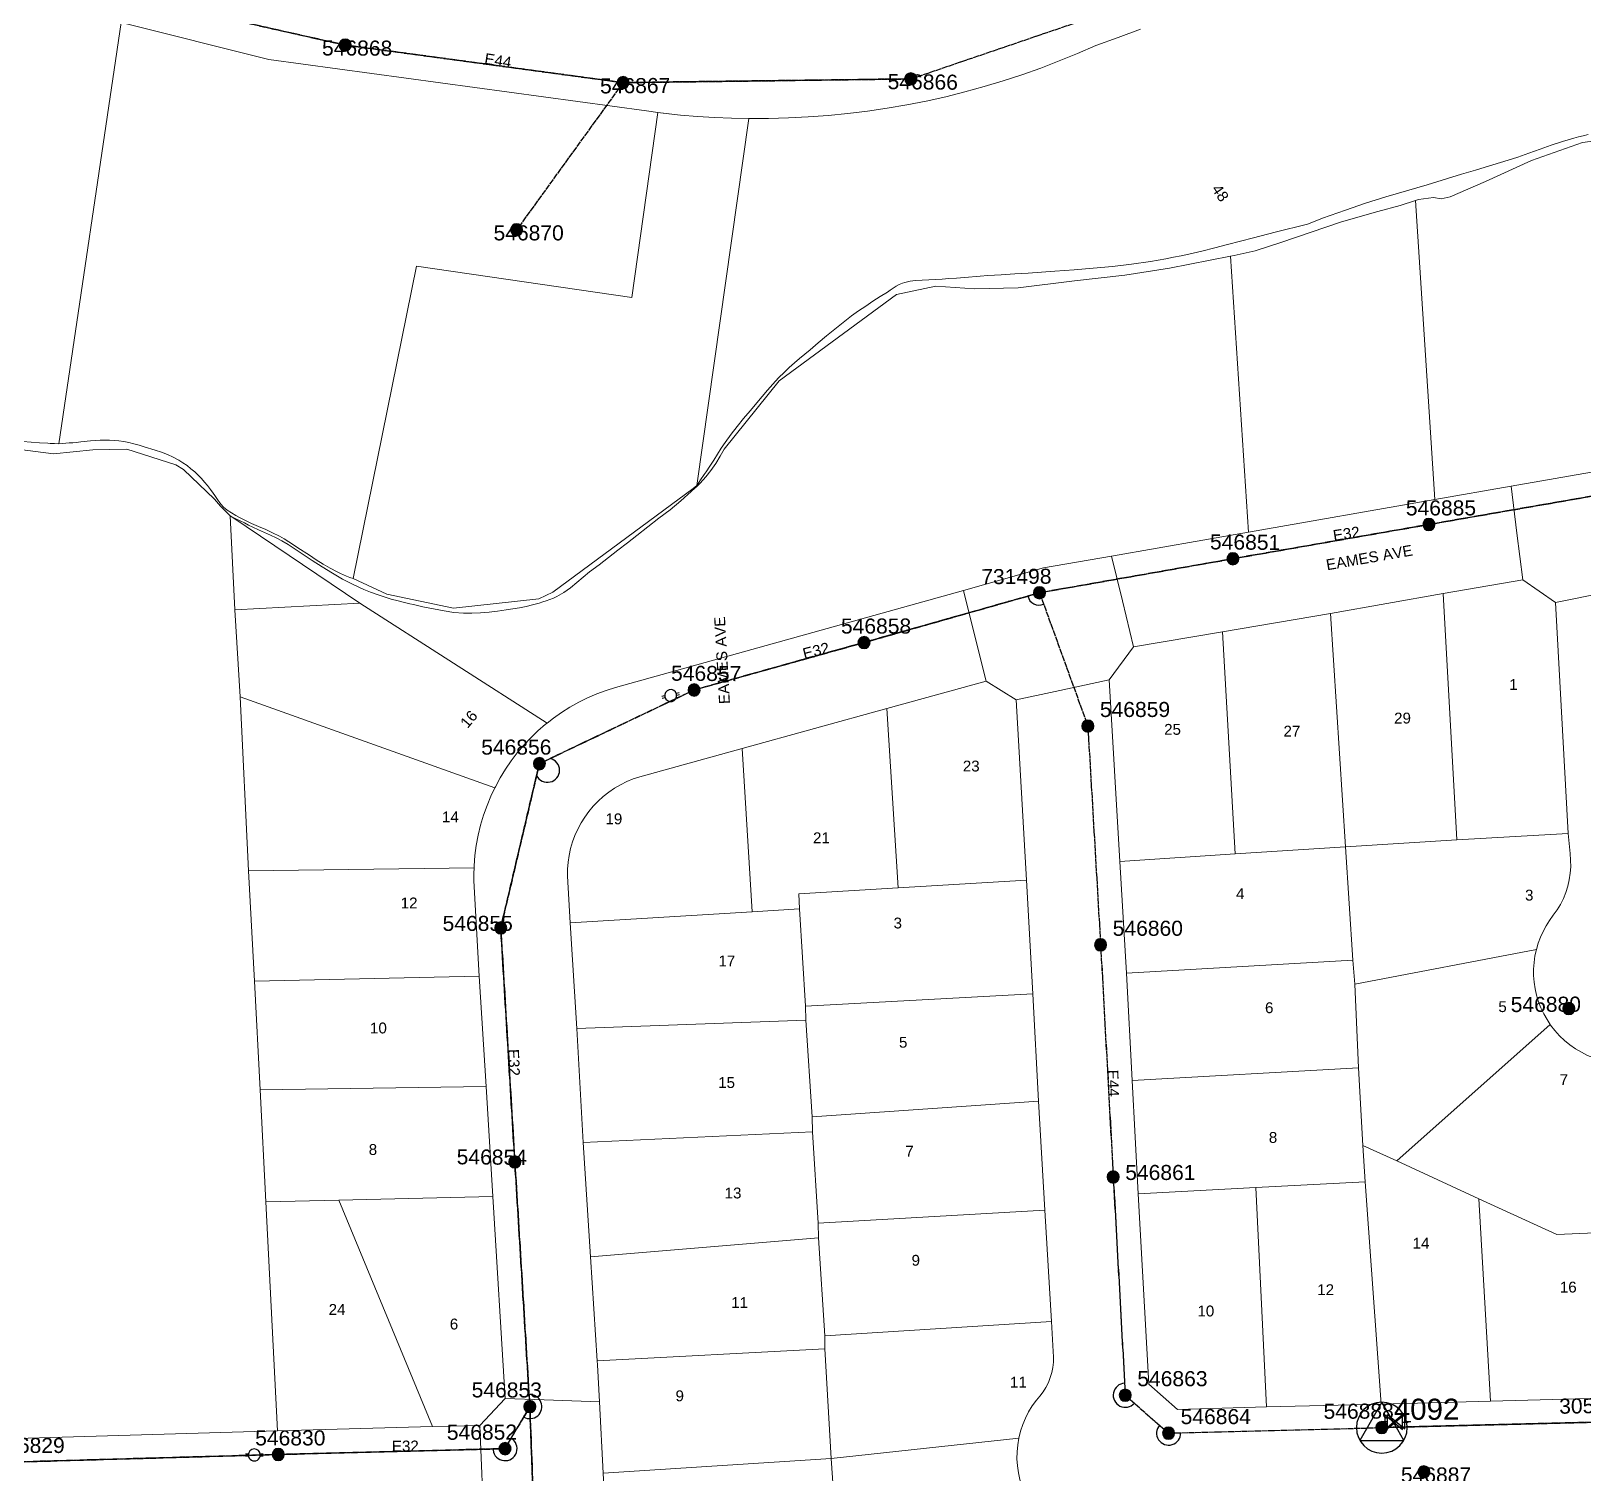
# Model space of a CAD drawing. Header units: metres. Extents: x 311460 to 313373, y 6261260 to 6263889.
# Drawn here: x 312600.3 to 312857.9, y 6262709.6 to 6262948.9 of the extents above; entities that cross this region are included whole.
import ezdxf
from ezdxf.enums import TextEntityAlignment as Align

# ---------------------------------------------------------------- set-up
doc = ezdxf.new("R2010")
doc.units = ezdxf.units.M
doc.linetypes.add('Cable Exist OH', pattern=[1, 1, 0])
doc.layers.get('0').update_dxf_attribs({"color": 6})
doc.layers.add('Cadastre Land Parcels_SP_EXT', color=9, linetype='Continuous', lineweight=5)
doc.layers.add('Cadastre Roads_SP_EXT', color=9, linetype='Continuous', lineweight=5)
for name, color, linetype in [('Equip_LV_EXT', 7, 'Continuous'), ('Equip_SP_LV_EXT', 7, 'Continuous'), ('Mains_HV_EXT', 7, 'Continuous'), ('Mains_LV_EXT', 7, 'Continuous'), ('Mains_SL_EXT', 7, 'Continuous'), ('Sub_SP_TR_HV_LV_EXT', 7, 'Continuous'), ('SupportsOH_SP_TR_HV_LV_SL_EXT', 7, 'Continuous')]:
    doc.layers.add(name, color=color, linetype=linetype)
doc.layers.get('0').freeze()
doc.styles.add('POLE_LABEL', font='arial.ttf')
doc.styles.get("Standard").update_dxf_attribs({"font": 'arial.ttf'})

# ---------------------------------------------------------------- blocks, each defined once
blk = doc.blocks.new('SUB_POLE_EXT')
blk.add_wipeout([(0, 4.22), (0.42, 4.2), (0.83, 4.14), (1.21, 4.05), (1.62, 3.9), (1.99, 3.72), (2.35, 3.51), (2.68, 3.26), (2.99, 2.99), (3.28, 2.66), (3.52, 2.34), (3.76, 1.92), (3.9, 1.62), (4.04, 1.23), (4.18, 0.63), (4.22, 0), (4.18, -0.61), (4.06, -1.15), (3.9, -1.62), (3.58, -2.24), (3.22, -2.73), (2.97, -3.01), (2.68, -3.26), (2.36, -3.5), (2, -3.72), (1.64, -3.89), (1.25, -4.03), (0.82, -4.14), (0.42, -4.2), (0, -4.22), (-0.41, -4.2), (-0.8, -4.15), (-1.21, -4.05), (-1.62, -3.9), (-1.99, -3.73), (-2.35, -3.51), (-2.68, -3.26), (-2.96, -3.02), (-3.23, -2.72), (-3.51, -2.35), (-3.71, -2.01), (-3.91, -1.6), (-4.05, -1.21), (-4.16, -0.76), (-4.22, -0.14), (-4.21, 0.39), (-4.14, 0.83), (-4.03, 1.27), (-3.9, 1.63), (-3.71, 2.02), (-3.5, 2.37), (-3.28, 2.67), (-2.99, 2.99), (-2.68, 3.27), (-2.33, 3.52), (-1.98, 3.73), (-1.63, 3.9), (-1.2, 4.05), (-0.78, 4.15), (-0.4, 4.21)])
blk.add_line((2.16, 0.48), (2.16, 0.48, 0))
blk.add_lwpolyline([(-4.22, 0, 1), (4.22, 0, 1)], format="xyb", close=True)
blk.add_lwpolyline([(2.14, 0.52), (0, 4.22), (-3.66, -2.11), (3.66, -2.11)], close=True)
for tag, height, flags, p in [('ASSET_NUM', 3.5, 8, (2, 2)), ('STREET_CODE', 0.2, 9, (1.5, 0)), ('CONSTRUCTED_VOLTAGE', 0.2, 9, (1.5, -0.2)), ('OPERATING_VOLTAGE', 0.2, 9, (1.5, -0.6)), ('OPERATED_BY', 0.2, 9, (1.5, -0.8)), ('ORIENTATION', 0.2, 9, (1.5, -1.2)), ('OWNED_BY', 0.2, 9, (1.5, -1.4)), ('SECONDARY_VOLTAGE', 0.2, 9, (1.5, -1.6)), ('STATE', 0.2, 9, (1.5, -1.8)), ('SUBSTATION_TYPE', 0.2, 9, (1.5, -2)), ('NO_PHASES', 0.2, 9, (1.5, -0.4)), ('MAINTAINED_BY', 0.2, 9, (1.5, -1)), ('USAGE', 0.2, 9, (1.5, -2.2)), ('LEGEND', 0.2, 9, (1.5, -2.4)), ('LOCATION', 0.2, 9, (1.5, -2.6)), ('STREETNAME', 0.2, 9, (1.5, -2.8)), ('SUBURB', 0.2, 9, (1.5, -3)), ('Z', 0.2, 1, (1.5, -3.4)), ('NOTES', 0.2, 9, (1.5, -3.2))]:
    blk.add_attdef(tag, text='', height=height, dxfattribs=dict(flags=flags)).set_placement(p, align=Align.MIDDLE_LEFT)
blk = doc.blocks.new('LV_OH_LINKS_OPEN_EXT')
for p, q in [((-0.17, 4.97), (-0.17, 5.46)), ((0.17, 4.97), (0.17, 5.46)), ((-0.17, 3), (-0.17, 2.5)), ((0.17, 3), (0.17, 2.5))]:
    blk.add_line(p, q)
blk.add_lwpolyline([(0, 2.99, 1), (0, 4.98, 1)], format="xyb", close=True)
at = {"flags": 9}
for tag, p in [('ACTUAL_STATUS', (0, 0)), ('CONSTRUCTED_VOLTAGE', (0, -0.2)), ('OPERATING_VOLTAGE', (0, -0.6)), ('ORIENTATION', (0, -0.8)), ('OWNED_BY', (0, -1)), ('STATE', (0, -1.2)), ('SWITCH_TYPE', (0, -1.4)), ('NO_PHASES', (0, -0.4)), ('USAGE', (0, -1.6)), ('LEGEND', (0, -1.8)), ('NOTES', (0, -2))]:
    blk.add_attdef(tag, text='', height=0.2, dxfattribs=at).set_placement(p, align=Align.MIDDLE_LEFT)
at = {"flags": 1}
blk.add_attdef('Z', (0, 0), '', height=0.2, dxfattribs=at)
blk = doc.blocks.new('LV_OH_LINKS_DISTFUSE_EXT')
for p, q in [((0, 0), (0.96, 0)), ((3.84, 0), (4.8, 0))]:
    blk.add_line(p, q)
blk.add_lwpolyline([(3.84, -1.2), (3.84, 1.2), (0.96, -1.2), (0.96, 1.2)], close=True)
at = {"flags": 9}
for tag, p in [('ACTUAL_STATUS', (0, 0)), ('CONSTRUCTED_VOLTAGE', (0, -0.2)), ('OPERATING_VOLTAGE', (0, -0.6)), ('ORIENTATION', (0, -0.8)), ('OWNED_BY', (0, -1)), ('STATE', (0, -1.2)), ('SWITCH_TYPE', (0, -1.4)), ('NO_PHASES', (0, -0.4)), ('USAGE', (0, -1.6)), ('NOTES', (0, -1.8))]:
    blk.add_attdef(tag, text='', height=0.2, dxfattribs=at).set_placement(p, align=Align.MIDDLE_LEFT)
at = {"flags": 1}
blk.add_attdef('Z', (0, 0), '', height=0.2, dxfattribs=at)
blk = doc.blocks.new('POLE_EXT')
blk.add_hatch(color=256).paths.add_polyline_path([(-1, 0, 1), (1, 0, 1)])
blk.add_lwpolyline([(-1, 0, 1), (1, 0, 1)], format="xyb", close=True)
for tag, height, flags, p in [('pNumber', 2.5, 8, (-17.84, 2.07)), ('OWNED_BY', 0.2, 9, (1.35, -0.4)), ('SPECIAL_USE', 0.2, 9, (1.35, -0.8)), ('STATE', 0.2, 9, (1.35, -1)), ('cLV', 0.2, 9, (1.35, -1.4)), ('hDepth', 0.2, 9, (1.35, -1.6)), ('hDia', 0.2, 9, (1.35, -1.8)), ('cHV', 0.2, 9, (1.35, -2)), ('PARENT', 0.2, 9, (1.35, -0.6)), ('USAGE', 0.2, 9, (1.35, -1.2)), ('LBRACKET', 0.2, 9, (1.35, -2.2)), ('LExisting', 0.2, 9, (1.35, -2.4)), ('LANTNUMBER', 0.2, 9, (1.35, -2.6)), ('cLinedev', 0.2, 9, (1.35, -3.4)), ('pExisting', 0.2, 9, (1.35, -3.8)), ('pFooting', 0.2, 9, (1.35, -4.4)), ('pNew', 0.2, 9, (1.35, -4.6)), ('pRelocate', 0.2, 9, (1.35, -5)), ('pRemove', 0.2, 9, (1.35, -5.2)), ('LOther', 0.2, 9, (1.35, -2.8)), ('LRemove', 0.2, 9, (1.35, -3)), ('LEGEND', 0.2, 9, (1.35, -3.2)), ('LOCATION', 0.2, 9, (1.35, -3.6)), ('PFNUMBER', 0.2, 9, (1.35, -4)), ('NEWPFNUMBER', 0.2, 9, (1.35, -4.2)), ('pReplace', 0.2, 9, (1.35, -5.4)), ('pStay', 0.2, 9, (1.35, -5.6)), ('pType', 0.2, 9, (1.35, -5.8)), ('cspan', 0.2, 9, (1.35, -6)), ('STREETNAME', 0.2, 9, (1.35, -6.2)), ('SUBURB', 0.2, 9, (1.35, -6.4)), ('OPERATED_BY', 0.2, 9, (1.36, -7.01)), ('NOTES', 0.2, 9, (1.35, -6.6)), ('MAINTAINED_BY', 0.2, 9, (1.36, -6.81))]:
    blk.add_attdef(tag, text='', height=height, dxfattribs=dict(flags=flags)).set_placement(p, align=Align.MIDDLE_LEFT)
at = {"style": 'POLE_LABEL'}
for tag, height, flags, p in [('ASSET_NUM', 2.5, 8, (2, 2)), ('STRUCTURE_PLANT_NUMBER', 0.2, 9, (1.35, 0.03)), ('STREET_CODE', 0.2, 9, (1.35, -0.2))]:
    blk.add_attdef(tag, text='', height=height, dxfattribs=dict(at, flags=flags)).set_placement(p, align=Align.MIDDLE_LEFT)
at = {"flags": 1}
blk.add_attdef('Z', (1.35, -7.33), '', height=0.2, dxfattribs=at)

msp = doc.modelspace()

# ---------------------------------------------------------------- linework, layer by layer
at = {"layer": 'Cadastre Land Parcels_SP_EXT', "linetype": 'Continuous'}
for points in [[(312598.93, 6262880.82), (312600.31, 6262880.71), (312601.69, 6262880.62), (312603.07, 6262880.55), (312603.43, 6262880.53), (312603.8, 6262880.51), (312604.16, 6262880.5), (312604.9, 6262880.48), (312615.2, 6262950.36)], [(312784.34, 6262949.25), (312780.64, 6262947.87), (312776.91, 6262946.57), (312773.9, 6262945.24), (312770.85, 6262943.98), (312767.78, 6262942.8), (312764.67, 6262941.7), (312761.54, 6262940.67), (312758.39, 6262939.72), (312755.21, 6262938.84), (312752.02, 6262938.04), (312748.8, 6262937.33), (312745.57, 6262936.69), (312742.32, 6262936.13), (312739.06, 6262935.65), (312735.79, 6262935.25), (312732.51, 6262934.93), (312729.23, 6262934.69), (312725.94, 6262934.53), (312722.64, 6262934.45), (312719.36, 6262934.45), (312710.73, 6262873.57), (312711.04, 6262874.02), (312711.35, 6262874.46), (312711.96, 6262875.36), (312712.27, 6262875.81), (312712.9, 6262876.78), (312713.53, 6262877.76), (312714.15, 6262878.75), (312714.78, 6262879.73), (312715.44, 6262880.68), (312716.43, 6262882.04), (312717.45, 6262883.36), (312718.5, 6262884.67), (312719.57, 6262885.96), (312721.55, 6262888.3), (312722.44, 6262889.34), (312723.35, 6262890.38), (312724.28, 6262891.39), (312725.25, 6262892.37), (312726.07, 6262893.14), (312726.93, 6262893.89), (312727.79, 6262894.62), (312728.67, 6262895.34), (312729.54, 6262896.07), (312730.89, 6262897.22), (312732.25, 6262898.37), (312733.62, 6262899.5), (312735, 6262900.61), (312736.42, 6262901.68), (312737.57, 6262902.51), (312738.75, 6262903.32), (312739.94, 6262904.11), (312741.14, 6262904.88), (312742.34, 6262905.64), (312742.83, 6262905.95), (312743.32, 6262906.28), (312743.8, 6262906.6), (312744.31, 6262906.88), (312744.83, 6262907.11), (312745.26, 6262907.24), (312745.7, 6262907.36), (312746.14, 6262907.44), (312746.59, 6262907.5), (312747.04, 6262907.53), (312748.14, 6262907.59), (312749.23, 6262907.66), (312750.33, 6262907.73), (312751.42, 6262907.8), (312752.52, 6262907.87), (312753.82, 6262907.96), (312755.12, 6262908.06), (312757.72, 6262908.27), (312759.03, 6262908.37), (312761.25, 6262908.51), (312763.47, 6262908.65), (312765.7, 6262908.78), (312767.92, 6262908.92), (312770.15, 6262909.08), (312773.32, 6262909.33), (312776.5, 6262909.6), (312779.68, 6262909.9), (312782.84, 6262910.26), (312785.99, 6262910.72), (312787.27, 6262910.94), (312788.54, 6262911.17), (312789.82, 6262911.41), (312791.09, 6262911.66), (312792.36, 6262911.93), (312794.51, 6262912.42), (312796.66, 6262912.95), (312798.8, 6262913.52), (312800.94, 6262914.09), (312803.08, 6262914.65), (312806.68, 6262915.56), (312812.07, 6262916.92), (312813.31, 6262917.4), (312814.56, 6262917.87), (312815.82, 6262918.34), (312817.07, 6262918.79), (312818.33, 6262919.24), (312821.68, 6262920.37), (312825.07, 6262921.43), (312828.47, 6262922.44), (312831.88, 6262923.44), (312835.27, 6262924.46), (312837.61, 6262925.17), (312839.94, 6262925.87), (312842.27, 6262926.57), (312844.6, 6262927.29), (312846.93, 6262928.03), (312848.78, 6262928.67), (312850.63, 6262929.34), (312852.48, 6262930.01), (312854.34, 6262930.64), (312856.22, 6262931.19), (312857.01, 6262931.39), (312857.81, 6262931.58), (312858.62, 6262931.76)], [(312869.59, 6262931.99), (312857.65, 6262930.45), (312849.21, 6262927.49), (312841.57, 6262923.97), (312835.73, 6262921.45), (312834.22, 6262921.12), (312832.96, 6262921.32), (312830.44, 6262920.99), (312829.98, 6262920.85), (312833.16, 6262871.21), (312845.82, 6262873.42), (312867.74, 6262877.24)], [(312597.93, 6262715.45), (312641.18, 6262716.7), (312639.23, 6262754.72), (312638.26, 6262773.31), (312637.32, 6262791.32), (312636.35, 6262809.61), (312634.99, 6262838.49), (312634.11, 6262852.9), (312633.32, 6262868.53), (312633.32, 6262868.53), (312631.69, 6262870.12), (312630.73, 6262871.29), (312625.56, 6262876.22), (312624.31, 6262877), (312616.17, 6262879.6), (312610.53, 6262879.46), (312603.99, 6262878.81), (312593.25, 6262880.18)]]:
    msp.add_lwpolyline(points, dxfattribs=at)
for points in [[(312704.26, 6262935.44), (312702.36, 6262935.7), (312639.71, 6262944.22), (312615.2, 6262950.36), (312604.9, 6262880.48), (312605.47, 6262880.51), (312606.04, 6262880.56), (312606.61, 6262880.6), (312607.19, 6262880.64), (312607.76, 6262880.69), (312608.55, 6262880.77), (312610.14, 6262880.95), (312610.93, 6262881.03), (312611.72, 6262881.06), (312612.51, 6262881.07), (312613.29, 6262881.05), (312614.08, 6262881.01), (312614.86, 6262880.94), (312615.64, 6262880.84), (312616.5, 6262880.68), (312617.35, 6262880.48), (312618.2, 6262880.24), (312619.04, 6262879.98), (312620.88, 6262879.39), (312621.89, 6262879.05), (312622.89, 6262878.68), (312623.86, 6262878.26), (312624.78, 6262877.76), (312625.47, 6262877.32), (312626.15, 6262876.85), (312626.79, 6262876.33), (312627.42, 6262875.8), (312628.02, 6262875.24), (312628.55, 6262874.69), (312629.05, 6262874.12), (312629.53, 6262873.53), (312630.07, 6262872.9), (312630.51, 6262872.3), (312630.77, 6262871.89), (312631.22, 6262871.21), (312631.59, 6262870.66), (312631.79, 6262870.37), (312632.19, 6262869.95), (312632.82, 6262869.43), (312633.51, 6262868.99), (312634.25, 6262868.58), (312634.99, 6262868.19), (312635.73, 6262867.8), (312636.86, 6262867.23), (312638.02, 6262866.72), (312639.2, 6262866.23), (312640.35, 6262865.72), (312641.48, 6262865.14), (312642.26, 6262864.68), (312643.03, 6262864.19), (312643.79, 6262863.69), (312644.55, 6262863.19), (312646.46, 6262861.97), (312647.59, 6262861.23), (312648.73, 6262860.51), (312649.89, 6262859.83), (312651.08, 6262859.21), (312651.59, 6262858.97), (312652.11, 6262858.74), (312652.63, 6262858.53), (312653.16, 6262858.31), (312653.69, 6262858.11), (312664.24, 6262909.93), (312699.93, 6262904.74), (312704.26, 6262935.44)], [(312719.36, 6262934.45), (312716.51, 6262934.49), (312713.67, 6262934.6), (312710.83, 6262934.77), (312708, 6262935.01), (312705.17, 6262935.32), (312704.26, 6262935.44), (312699.93, 6262904.74), (312664.24, 6262909.93), (312653.69, 6262858.11), (312659.28, 6262855.52), (312670.37, 6262853.21), (312684.54, 6262854.77), (312686.86, 6262855.85), (312710.11, 6262873.04), (312710.73, 6262873.57), (312719.36, 6262934.45)], [(312802.28, 6262865.8), (312833.16, 6262871.21), (312829.98, 6262920.85), (312827.41, 6262920), (312823.73, 6262918.98), (312817.69, 6262917.27), (312807.63, 6262913.86), (312803.36, 6262912.5), (312799.87, 6262911.72), (312799.27, 6262911.6), (312802.28, 6262865.8)], [(312802.28, 6262865.8), (312799.27, 6262911.6), (312789.15, 6262909.6), (312781.72, 6262908.44), (312773.38, 6262907.49), (312764.06, 6262906.34), (312756.78, 6262906.2), (312750.36, 6262906.6), (312743.84, 6262905.26), (312724.42, 6262890.91), (312715.26, 6262879.6), (312714.61, 6262878.39), (312713.88, 6262877.2), (312713.08, 6262876.06), (312712.22, 6262874.97), (312711.3, 6262873.94), (312711.01, 6262873.65), (312710.72, 6262873.36), (312710.42, 6262873.08), (312709.81, 6262872.54), (312708.08, 6262871), (312706.29, 6262869.53), (312704.45, 6262868.1), (312702.61, 6262866.69), (312700.77, 6262865.27), (312699.21, 6262864.04), (312697.65, 6262862.82), (312696.09, 6262861.61), (312694.52, 6262860.4), (312692.94, 6262859.2), (312691.88, 6262858.34), (312690.83, 6262857.44), (312689.77, 6262856.57), (312688.67, 6262855.77), (312687.51, 6262855.12), (312686.94, 6262854.86), (312686.36, 6262854.63), (312685.76, 6262854.42), (312685.17, 6262854.23), (312684.56, 6262854.04), (312683.49, 6262853.74), (312682.4, 6262853.49), (312681.3, 6262853.27), (312680.19, 6262853.09), (312679.08, 6262852.92), (312677.68, 6262852.72), (312676.26, 6262852.55), (312674.85, 6262852.42), (312673.43, 6262852.35), (312672.02, 6262852.37), (312670.43, 6262852.5), (312668.83, 6262852.75), (312667.94, 6262852.92), (312667.04, 6262853.08), (312666.15, 6262853.26), (312665.26, 6262853.44), (312664.37, 6262853.64), (312663.73, 6262853.78), (312663.09, 6262853.92), (312662.45, 6262854.07), (312661.81, 6262854.22), (312661.17, 6262854.39), (312660.02, 6262854.71), (312658.87, 6262855.06), (312657.72, 6262855.44), (312656.59, 6262855.84), (312655.48, 6262856.28), (312653.7, 6262857.1), (312651.97, 6262858.02), (312650.27, 6262859.02), (312648.59, 6262860.06), (312646.92, 6262861.1), (312645.92, 6262861.74), (312644.92, 6262862.42), (312643.93, 6262863.09), (312642.93, 6262863.74), (312641.9, 6262864.35), (312640.95, 6262864.85), (312639.99, 6262865.31), (312639.01, 6262865.75), (312638.03, 6262866.19), (312637.06, 6262866.64), (312636.36, 6262866.98), (312635.66, 6262867.33), (312634.96, 6262867.67), (312634.26, 6262868.02), (312633.56, 6262868.37), (312654.83, 6262854.03), (312685.91, 6262834.14), (312686.95, 6262834.95), (312688.3, 6262835.9), (312689.69, 6262836.78), (312691.13, 6262837.59), (312692.61, 6262838.32), (312694.13, 6262838.98), (312695.67, 6262839.56), (312697.25, 6262840.06), (312754.96, 6262856.15), (312768.27, 6262859.87), (312779.54, 6262861.83), (312802.28, 6262865.8)], [(312633.56, 6262868.37), (312633.32, 6262868.53), (312634.11, 6262852.9), (312654.83, 6262854.03), (312633.56, 6262868.37)], [(312853.18, 6262854.12), (312847.77, 6262857.92), (312834.53, 6262855.61), (312836.83, 6262814.75), (312855.27, 6262815.79), (312853.18, 6262854.12)], [(312834.53, 6262855.61), (312815.88, 6262852.3), (312818.37, 6262813.58), (312836.83, 6262814.75), (312834.53, 6262855.61)], [(312685.91, 6262834.14), (312654.83, 6262854.03), (312634.11, 6262852.9), (312634.99, 6262838.49), (312677.23, 6262823.39), (312677.32, 6262823.58), (312678.12, 6262825.05), (312678.99, 6262826.47), (312679.94, 6262827.85), (312680.95, 6262829.18), (312682.03, 6262830.46), (312683.18, 6262831.68), (312684.38, 6262832.83), (312685.64, 6262833.93), (312685.91, 6262834.14)], [(312815.88, 6262852.3), (312797.94, 6262849.25), (312800.07, 6262812.44), (312818.37, 6262813.58), (312815.88, 6262852.3)], [(312780.92, 6262811.16), (312800.07, 6262812.44), (312797.94, 6262849.25), (312783.19, 6262846.79), (312779.16, 6262841.31), (312780.92, 6262811.16)], [(312744.14, 6262806.79), (312765.42, 6262808.09), (312763.74, 6262837.98), (312758.72, 6262841.08), (312742.27, 6262836.54), (312744.14, 6262806.79)], [(312677.23, 6262823.39), (312634.99, 6262838.49), (312636.35, 6262809.61), (312673.77, 6262810.13), (312673.78, 6262810.43), (312673.92, 6262812.14), (312674.14, 6262813.84), (312674.46, 6262815.52), (312674.86, 6262817.19), (312675.35, 6262818.83), (312675.92, 6262820.45), (312676.58, 6262822.03), (312677.23, 6262823.39)], [(312744.14, 6262806.79), (312742.27, 6262836.54), (312718.27, 6262829.9), (312719.93, 6262802.84), (312727.79, 6262803.32), (312727.64, 6262805.78), (312744.14, 6262806.79)], [(312719.93, 6262802.84), (312718.27, 6262829.9), (312701.27, 6262825.22), (312700.18, 6262824.86), (312699.11, 6262824.42), (312698.08, 6262823.91), (312697.08, 6262823.33), (312696.13, 6262822.68), (312695.22, 6262821.97), (312694.36, 6262821.19), (312693.56, 6262820.36), (312692.82, 6262819.48), (312692.14, 6262818.54), (312691.52, 6262817.57), (312690.98, 6262816.55), (312690.51, 6262815.5), (312690.11, 6262814.42), (312689.78, 6262813.31), (312689.53, 6262812.18), (312689.36, 6262811.04), (312689.28, 6262809.89), (312689.26, 6262808.73), (312689.74, 6262800.98), (312719.93, 6262802.84)], [(312850.03, 6262796.59), (312850.32, 6262797.6), (312850.69, 6262798.6), (312851.13, 6262799.56), (312851.63, 6262800.49), (312852.19, 6262801.39), (312852.82, 6262802.24), (312853.45, 6262803.13), (312854.01, 6262804.06), (312854.5, 6262805.04), (312854.91, 6262806.05), (312855.23, 6262807.09), (312855.48, 6262808.15), (312855.64, 6262809.22), (312855.71, 6262810.31), (312855.69, 6262811.4), (312855.6, 6262812.48), (312855.27, 6262815.79), (312836.83, 6262814.75), (312818.37, 6262813.58), (312819.59, 6262794.8), (312819.9, 6262790.83), (312850.03, 6262796.59)], [(312819.59, 6262794.8), (312818.37, 6262813.58), (312800.07, 6262812.44), (312780.92, 6262811.16), (312782, 6262792.66), (312819.59, 6262794.8)], [(312673.77, 6262810.13), (312636.35, 6262809.61), (312637.32, 6262791.32), (312674.64, 6262792.14), (312673.75, 6262807.94), (312673.74, 6262809.2), (312673.77, 6262810.13)], [(312766.46, 6262789.2), (312765.42, 6262808.09), (312744.14, 6262806.79), (312727.64, 6262805.78), (312727.79, 6262803.32), (312728.75, 6262787.15), (312766.46, 6262789.2)], [(312728.75, 6262787.15), (312727.79, 6262803.32), (312719.93, 6262802.84), (312689.74, 6262800.98), (312690.81, 6262783.46), (312728.84, 6262784.85), (312728.75, 6262787.15)], [(312852.3, 6262784.15), (312851.79, 6262784.93), (312851.25, 6262785.89), (312850.78, 6262786.88), (312850.38, 6262787.91), (312850.06, 6262788.97), (312849.82, 6262790.04), (312849.66, 6262791.13), (312849.57, 6262792.23), (312849.56, 6262793.33), (312849.64, 6262794.42), (312849.79, 6262795.51), (312850.03, 6262796.59), (312819.9, 6262790.83), (312820.53, 6262776.94), (312821.21, 6262764.04), (312826.86, 6262761.51), (312852.3, 6262784.15)], [(312819.9, 6262790.83), (312819.59, 6262794.8), (312782, 6262792.66), (312782.95, 6262774.84), (312820.53, 6262776.94), (312819.9, 6262790.83)], [(312675.79, 6262773.85), (312674.64, 6262792.14), (312637.32, 6262791.32), (312638.26, 6262773.31), (312675.79, 6262773.85)], [(312767.42, 6262771.42), (312766.46, 6262789.2), (312728.75, 6262787.15), (312728.84, 6262784.85), (312729.86, 6262768.8), (312767.42, 6262771.42)], [(312729.86, 6262768.8), (312728.84, 6262784.85), (312690.81, 6262783.46), (312691.88, 6262764.56), (312729.94, 6262766.31), (312729.86, 6262768.8)], [(312860.83, 6262778.19), (312860.64, 6262778.24), (312859.56, 6262778.58), (312858.5, 6262779.01), (312857.48, 6262779.52), (312856.5, 6262780.1), (312855.56, 6262780.76), (312854.68, 6262781.48), (312853.86, 6262782.27), (312853.09, 6262783.11), (312852.39, 6262784.01), (312852.3, 6262784.15), (312826.86, 6262761.51), (312840.5, 6262755.23), (312853.43, 6262749.3), (312866.06, 6262749.83), (312860.83, 6262778.19)], [(312821.21, 6262764.04), (312820.53, 6262776.94), (312782.95, 6262774.84), (312783.97, 6262756.04), (312803.48, 6262757.08), (312821.62, 6262758.03), (312821.21, 6262764.04)], [(312675.79, 6262773.85), (312638.26, 6262773.31), (312639.23, 6262754.72), (312651.34, 6262754.99), (312676.87, 6262755.58), (312675.79, 6262773.85)], [(312768.46, 6262753.32), (312767.42, 6262771.42), (312729.86, 6262768.8), (312729.94, 6262766.31), (312730.86, 6262751.15), (312768.46, 6262753.32)], [(312730.86, 6262751.15), (312729.94, 6262766.31), (312691.88, 6262764.56), (312693.1, 6262745.58), (312730.93, 6262748.74), (312730.86, 6262751.15)], [(312651.34, 6262754.99), (312639.23, 6262754.72), (312641.18, 6262716.7), (312666.87, 6262717.41), (312651.34, 6262754.99)], [(312678.93, 6262722.1), (312676.87, 6262755.58), (312651.34, 6262754.99), (312666.87, 6262717.41), (312674.75, 6262717.58), (312678.93, 6262722.1)], [(312805.27, 6262720.67), (312803.48, 6262757.08), (312783.97, 6262756.04), (312785.72, 6262724.44), (312790.46, 6262720.28), (312805.27, 6262720.67)], [(312866.06, 6262749.83), (312853.43, 6262749.3), (312840.5, 6262755.23), (312842.4, 6262721.65), (312867.18, 6262722.28), (312866.06, 6262749.83)], [(312768.46, 6262753.32), (312730.86, 6262751.15), (312730.93, 6262748.74), (312731.99, 6262732.5), (312769.56, 6262734.84), (312768.46, 6262753.32)], [(312731.99, 6262732.5), (312730.93, 6262748.74), (312693.1, 6262745.58), (312694.19, 6262728.35), (312731.99, 6262730.32), (312731.99, 6262732.5)], [(312764.16, 6262715.52), (312764.44, 6262716.65), (312764.8, 6262717.76), (312765.25, 6262718.84), (312765.78, 6262719.88), (312766.39, 6262720.88), (312767.07, 6262721.83), (312767.66, 6262722.48), (312768.19, 6262723.18), (312768.66, 6262723.93), (312769.06, 6262724.72), (312769.38, 6262725.54), (312769.63, 6262726.38), (312769.8, 6262727.24), (312769.9, 6262728.12), (312769.91, 6262729), (312769.85, 6262729.88), (312769.56, 6262734.84), (312731.99, 6262732.5), (312731.99, 6262730.32), (312733.01, 6262712.12), (312764.16, 6262715.52)], [(312733.01, 6262712.12), (312731.99, 6262730.32), (312694.19, 6262728.35), (312694.23, 6262727.67), (312694.56, 6262721.55), (312695.2, 6262709.71), (312733.01, 6262712.12)], [(312765.55, 6262705.4), (312765.06, 6262706.44), (312764.65, 6262707.52), (312764.32, 6262708.63), (312764.08, 6262709.76), (312763.92, 6262710.91), (312763.85, 6262712.06), (312763.86, 6262713.22), (312763.97, 6262714.37), (312764.16, 6262715.52), (312733.01, 6262712.12), (312734.27, 6262693.65), (312735.42, 6262676.71), (312765.55, 6262705.4)], [(312734.27, 6262693.65), (312733.01, 6262712.12), (312695.2, 6262709.71), (312695.86, 6262697.42), (312696.16, 6262691.79), (312734.27, 6262693.65)]]:
    msp.add_lwpolyline(points, close=True, dxfattribs=at)
at = {"layer": 'Cadastre Roads_SP_EXT', "linetype": 'Continuous'}
for points in [[(312615.2, 6262950.36), (312639.71, 6262944.22), (312702.37, 6262935.7), (312704.26, 6262935.44), (312705.18, 6262935.32), (312708, 6262935.01), (312710.83, 6262934.77), (312713.67, 6262934.6), (312716.51, 6262934.49), (312719.36, 6262934.45), (312722.64, 6262934.45), (312725.94, 6262934.53), (312729.23, 6262934.69), (312732.51, 6262934.93), (312735.79, 6262935.25), (312739.06, 6262935.65), (312742.32, 6262936.13), (312745.57, 6262936.69), (312748.8, 6262937.33), (312752.02, 6262938.04), (312755.21, 6262938.84), (312758.39, 6262939.72), (312761.55, 6262940.67), (312764.67, 6262941.7), (312767.78, 6262942.8), (312770.85, 6262943.98), (312773.9, 6262945.24), (312776.91, 6262946.57), (312780.64, 6262947.87), (312784.34, 6262949.25)], [(312861.69, 6262855.85), (312853.18, 6262854.12), (312855.27, 6262815.79), (312855.6, 6262812.48), (312855.69, 6262811.4), (312855.71, 6262810.31), (312855.64, 6262809.22), (312855.48, 6262808.15), (312855.23, 6262807.09), (312854.91, 6262806.05), (312854.5, 6262805.04), (312854.01, 6262804.06), (312853.45, 6262803.13), (312852.82, 6262802.24), (312852.19, 6262801.39), (312851.63, 6262800.49), (312851.13, 6262799.56), (312850.69, 6262798.6), (312850.32, 6262797.6), (312850.03, 6262796.59), (312849.79, 6262795.51), (312849.64, 6262794.42), (312849.56, 6262793.33), (312849.57, 6262792.23), (312849.66, 6262791.13), (312849.82, 6262790.04), (312850.06, 6262788.97), (312850.38, 6262787.91), (312850.78, 6262786.88), (312851.25, 6262785.89), (312851.79, 6262784.93), (312852.3, 6262784.15), (312852.39, 6262784.01), (312853.09, 6262783.11), (312853.86, 6262782.27), (312854.68, 6262781.48), (312855.56, 6262780.76), (312856.5, 6262780.1), (312857.48, 6262779.52), (312858.5, 6262779.01)]]:
    msp.add_lwpolyline(points, dxfattribs=at)
for points in [[(312847.77, 6262857.92), (312846.8, 6262865.65), (312845.82, 6262873.42), (312833.16, 6262871.21), (312802.28, 6262865.8), (312779.54, 6262861.83), (312781.34, 6262854.39), (312783.19, 6262846.79), (312797.94, 6262849.25), (312815.88, 6262852.3), (312834.53, 6262855.61), (312847.77, 6262857.92)], [(312758.72, 6262841.08), (312756.86, 6262848.53), (312754.96, 6262856.15), (312697.25, 6262840.06), (312695.67, 6262839.56), (312694.13, 6262838.98), (312692.61, 6262838.32), (312691.13, 6262837.59), (312689.69, 6262836.78), (312688.3, 6262835.9), (312686.95, 6262834.95), (312685.91, 6262834.14), (312685.64, 6262833.93), (312684.38, 6262832.83), (312683.18, 6262831.68), (312682.03, 6262830.46), (312680.95, 6262829.18), (312679.94, 6262827.85), (312678.99, 6262826.47), (312678.12, 6262825.05), (312677.32, 6262823.58), (312677.23, 6262823.39), (312676.58, 6262822.03), (312675.92, 6262820.45), (312675.35, 6262818.83), (312674.86, 6262817.19), (312674.46, 6262815.52), (312674.14, 6262813.84), (312673.92, 6262812.14), (312673.78, 6262810.43), (312673.77, 6262810.13), (312673.74, 6262809.2), (312673.75, 6262807.94), (312674.64, 6262792.14), (312675.79, 6262773.85), (312676.87, 6262755.58), (312678.93, 6262722.1), (312685.43, 6262721.87), (312694.56, 6262721.55), (312694.23, 6262727.67), (312694.19, 6262728.35), (312693.1, 6262745.58), (312691.88, 6262764.56), (312690.81, 6262783.46), (312689.74, 6262800.98), (312689.26, 6262808.73), (312689.28, 6262809.89), (312689.36, 6262811.04), (312689.53, 6262812.18), (312689.78, 6262813.31), (312690.11, 6262814.42), (312690.51, 6262815.5), (312690.98, 6262816.55), (312691.52, 6262817.57), (312692.14, 6262818.54), (312692.82, 6262819.48), (312693.56, 6262820.36), (312694.36, 6262821.19), (312695.22, 6262821.97), (312696.13, 6262822.68), (312697.08, 6262823.33), (312698.08, 6262823.91), (312699.11, 6262824.42), (312700.18, 6262824.86), (312701.27, 6262825.22), (312718.27, 6262829.9), (312742.27, 6262836.54), (312758.72, 6262841.08)], [(312675.38, 6262701.6), (312675.07, 6262709.59), (312674.75, 6262717.58), (312666.87, 6262717.41), (312641.18, 6262716.7), (312597.93, 6262715.45), (312580.33, 6262715.01), (312547.97, 6262714.18), (312549.07, 6262706.7), (312550.18, 6262699.17), (312568.89, 6262699.51), (312586.36, 6262699.87), (312605.51, 6262700.23), (312624.33, 6262700.58), (312642.16, 6262700.95), (312667.57, 6262701.44), (312675.38, 6262701.6)]]:
    msp.add_lwpolyline(points, close=True, dxfattribs=at)
at = {"layer": 'Mains_LV_EXT', "linetype": 'Cable Exist OH'}
for points in [[(312746.23, 6262941), (312788.73, 6262955.49), (312818.05, 6262976.8)], [(312600.53, 6262958.22), (312652.38, 6262946.62)], [(312652.38, 6262946.62), (312698.49, 6262940.38)], [(312698.49, 6262940.38), (312746.23, 6262941)], [(312863.48, 6262872.52), (312832.19, 6262867.08)], [(312832.19, 6262867.08), (312799.68, 6262861.4)], [(312799.68, 6262861.4), (312770.63, 6262856.28), (312767.59, 6262855.75)], [(312767.59, 6262855.75), (312738.47, 6262847.48)], [(312767.59, 6262855.75), (312775.6, 6262833.64), (312777.72, 6262797.34)], [(312738.47, 6262847.48), (312710.27, 6262839.62)], [(312710.27, 6262839.62), (312684.61, 6262827.4)], [(312684.61, 6262827.4), (312678.2, 6262800.15)], [(312678.2, 6262800.15), (312680.54, 6262761.33)], [(312777.72, 6262797.34), (312779.81, 6262758.83)], [(312680.54, 6262761.33), (312683.02, 6262720.73)], [(312779.81, 6262758.83), (312781.81, 6262722.62)], [(312781.81, 6262722.62), (312789, 6262716.33)], [(312683.02, 6262720.73), (312678.91, 6262713.76)], [(312683.02, 6262720.73), (312684.75, 6262674.78)], [(312678.91, 6262713.76), (312641.29, 6262712.79)], [(312641.29, 6262712.79), (312598.03, 6262711.55)]]:
    msp.add_lwpolyline(points, dxfattribs=at)
at = {"layer": 'Mains_LV_EXT', "linetype": 'Continuous'}
for points in [[(312765.67, 6262855.2, 0.489853), (312768.27, 6262853.87)], [(312684.15, 6262825.45, 1.590347), (312686.41, 6262828.26)], [(312781.7, 6262724.62, 1.507966), (312783.32, 6262721.31)], [(312682.01, 6262719.01, 1.352398), (312682.9, 6262722.73)], [(312787.5, 6262717.65, 1.464992), (312791, 6262716.39)], [(312676.92, 6262713.54, 1.615225), (312679.93, 6262715.49)]]:
    msp.add_lwpolyline(points, format="xyb", dxfattribs=at)
at = {"layer": 'Mains_SL_EXT', "linetype": 'Cable Exist OH'}
for points in [[(312652.38, 6262946.62), (312600.53, 6262958.22), (312556.55, 6262969.24)], [(312698.49, 6262940.38), (312652.38, 6262946.62)], [(312698.49, 6262940.38), (312680.83, 6262915.96)], [(312746.23, 6262941), (312698.49, 6262940.38)], [(312832.19, 6262867.08), (312863.48, 6262872.52)], [(312767.59, 6262855.75), (312799.68, 6262861.4), (312832.19, 6262867.08)], [(312684.61, 6262827.4), (312710.27, 6262839.62), (312738.47, 6262847.48), (312767.59, 6262855.75)], [(312767.59, 6262855.75), (312775.6, 6262833.64), (312777.72, 6262797.34)], [(312683.02, 6262720.73), (312680.54, 6262761.33), (312678.2, 6262800.15), (312684.61, 6262827.4)], [(312777.72, 6262797.34), (312779.81, 6262758.83), (312781.81, 6262722.62)], [(312781.81, 6262722.62), (312789, 6262716.33)], [(312678.91, 6262713.76), (312683.02, 6262720.73)], [(312687.08, 6262626.76), (312684.75, 6262674.78), (312683.02, 6262720.73)], [(312598.03, 6262711.55), (312641.29, 6262712.79), (312678.91, 6262713.76)]]:
    msp.add_lwpolyline(points, dxfattribs=at)

# ---------------------------------------------------------------- block references
at = {"layer": 'Equip_SP_LV_EXT'}
for p, rotation in [((312710.27, 6262839.62), 103.3175685316254), ((312641.29, 6262712.79), 91.12736395526264)]:
    msp.add_blockref('LV_OH_LINKS_OPEN_EXT', p, dxfattribs=dict(at, rotation=rotation))
at = {"layer": 'Sub_SP_TR_HV_LV_EXT'}
ref = msp.add_blockref('SUB_POLE_EXT', (312824.37, 6262717.25), dxfattribs=at)
ref.add_attrib('ASSET_NUM', '4092', dxfattribs={"layer": '0', "height": 3.5}).set_placement((312826.37, 6262717.5), align=Align.BOTTOM_LEFT)
at = {"layer": 'SupportsOH_SP_TR_HV_LV_SL_EXT'}
ref = msp.add_blockref('POLE_EXT', (312652.38, 6262946.62), dxfattribs=at)
ref.add_attrib('ASSET_NUM', '546868', dxfattribs={"layer": '0', "height": 2.5, "rotation": 359.81, "style": 'POLE_LABEL'}).set_placement((312654.38, 6262947.37), align=Align.TOP_CENTER)
ref = msp.add_blockref('POLE_EXT', (312698.49, 6262940.38), dxfattribs=at)
ref.add_attrib('ASSET_NUM', '546867', dxfattribs={"layer": '0', "height": 2.5, "rotation": 0.4735, "style": 'POLE_LABEL'}).set_placement((312700.49, 6262941.13), align=Align.TOP_CENTER)
ref = msp.add_blockref('POLE_EXT', (312746.23, 6262941), dxfattribs=at)
ref.add_attrib('ASSET_NUM', '546866', dxfattribs={"layer": '0', "height": 2.5, "rotation": 359.5042, "style": 'POLE_LABEL'}).set_placement((312748.23, 6262941.75), align=Align.TOP_CENTER)
ref = msp.add_blockref('POLE_EXT', (312680.83, 6262915.96), dxfattribs=at)
ref.add_attrib('ASSET_NUM', '546870', dxfattribs={"layer": '0', "height": 2.5, "style": 'POLE_LABEL'}).set_placement((312682.83, 6262916.71), align=Align.TOP_CENTER)
ref = msp.add_blockref('POLE_EXT', (312832.19, 6262867.08), dxfattribs=at)
ref.add_attrib('ASSET_NUM', '546885', dxfattribs={"layer": '0', "height": 2.5, "rotation": 0.0379, "style": 'POLE_LABEL'}).set_placement((312834.19, 6262867.83), align=Align.BOTTOM_CENTER)
ref = msp.add_blockref('POLE_EXT', (312799.68, 6262861.4), dxfattribs=at)
ref.add_attrib('ASSET_NUM', '546851', dxfattribs={"layer": '0', "height": 2.5, "rotation": 359.4839, "style": 'POLE_LABEL'}).set_placement((312801.68, 6262862.15), align=Align.BOTTOM_CENTER)
ref = msp.add_blockref('POLE_EXT', (312767.59, 6262855.75), dxfattribs=at)
ref.add_attrib('ASSET_NUM', '731498', dxfattribs={"layer": '0', "height": 2.5, "rotation": 0.4332, "style": 'POLE_LABEL'}).set_placement((312769.59, 6262856.5), align=Align.BOTTOM_RIGHT)
ref = msp.add_blockref('POLE_EXT', (312738.47, 6262847.48), dxfattribs=at)
ref.add_attrib('ASSET_NUM', '546858', dxfattribs={"layer": '0', "height": 2.5, "style": 'POLE_LABEL'}).set_placement((312740.47, 6262848.23), align=Align.BOTTOM_CENTER)
ref = msp.add_blockref('POLE_EXT', (312710.27, 6262839.62), dxfattribs=at)
ref.add_attrib('ASSET_NUM', '546857', dxfattribs={"layer": '0', "height": 2.5, "rotation": 359.5838, "style": 'POLE_LABEL'}).set_placement((312712.27, 6262840.37), align=Align.BOTTOM_CENTER)
ref = msp.add_blockref('POLE_EXT', (312775.6, 6262833.64), dxfattribs=at)
ref.add_attrib('ASSET_NUM', '546859', dxfattribs={"layer": '0', "height": 2.5, "style": 'POLE_LABEL'}).set_placement((312777.6, 6262834.39), align=Align.BOTTOM_LEFT)
ref = msp.add_blockref('POLE_EXT', (312684.61, 6262827.4), dxfattribs=at)
ref.add_attrib('ASSET_NUM', '546856', dxfattribs={"layer": '0', "height": 2.5, "rotation": 0.0096, "style": 'POLE_LABEL'}).set_placement((312686.61, 6262828.15), align=Align.BOTTOM_RIGHT)
ref = msp.add_blockref('POLE_EXT', (312678.2, 6262800.15), dxfattribs=at)
ref.add_attrib('ASSET_NUM', '546855', dxfattribs={"layer": '0', "height": 2.5, "rotation": 359.9809, "style": 'POLE_LABEL'}).set_placement((312680.2, 6262800.9), align=Align.MIDDLE_RIGHT)
ref = msp.add_blockref('POLE_EXT', (312777.72, 6262797.34), dxfattribs=at)
ref.add_attrib('ASSET_NUM', '546860', dxfattribs={"layer": '0', "height": 2.5, "style": 'POLE_LABEL'}).set_placement((312779.73, 6262798.09), align=Align.BOTTOM_LEFT)
ref = msp.add_blockref('POLE_EXT', (312855.41, 6262786.76), dxfattribs=at)
ref.add_attrib('ASSET_NUM', '546880', dxfattribs={"layer": '0', "height": 2.5, "rotation": 0.3634, "style": 'POLE_LABEL'}).set_placement((312857.41, 6262787.51), align=Align.MIDDLE_RIGHT)
ref = msp.add_blockref('POLE_EXT', (312680.54, 6262761.33), dxfattribs=at)
ref.add_attrib('ASSET_NUM', '546854', dxfattribs={"layer": '0', "height": 2.5, "rotation": 359.4737, "style": 'POLE_LABEL'}).set_placement((312682.54, 6262762.08), align=Align.MIDDLE_RIGHT)
ref = msp.add_blockref('POLE_EXT', (312779.81, 6262758.83), dxfattribs=at)
ref.add_attrib('ASSET_NUM', '546861', dxfattribs={"layer": '0', "height": 2.5, "style": 'POLE_LABEL'}).set_placement((312781.81, 6262759.58), align=Align.MIDDLE_LEFT)
ref = msp.add_blockref('POLE_EXT', (312781.81, 6262722.62), dxfattribs=at)
ref.add_attrib('ASSET_NUM', '546863', dxfattribs={"layer": '0', "height": 2.5, "style": 'POLE_LABEL'}).set_placement((312783.81, 6262723.37), align=Align.BOTTOM_LEFT)
ref = msp.add_blockref('POLE_EXT', (312683.02, 6262720.73), dxfattribs=at)
ref.add_attrib('ASSET_NUM', '546853', dxfattribs={"layer": '0', "height": 2.5, "rotation": 359.8386, "style": 'POLE_LABEL'}).set_placement((312685.02, 6262721.48), align=Align.BOTTOM_RIGHT)
ref = msp.add_blockref('POLE_EXT', (312863.49, 6262718.25), dxfattribs=at)
ref.add_attrib('ASSET_NUM', '305609', dxfattribs={"layer": '0', "height": 2.5, "rotation": 1, "style": 'POLE_LABEL'}).set_placement((312865.49, 6262719), align=Align.BOTTOM_RIGHT)
ref = msp.add_blockref('POLE_EXT', (312789, 6262716.33), dxfattribs=at)
ref.add_attrib('ASSET_NUM', '546864', dxfattribs={"layer": '0', "height": 2.5, "style": 'POLE_LABEL'}).set_placement((312791, 6262717.08), align=Align.BOTTOM_LEFT)
ref = msp.add_blockref('POLE_EXT', (312641.29, 6262712.79), dxfattribs=at)
ref.add_attrib('ASSET_NUM', '546830', dxfattribs={"layer": '0', "height": 2.5, "rotation": 0.0667, "style": 'POLE_LABEL'}).set_placement((312643.29, 6262713.54), align=Align.BOTTOM_CENTER)
ref = msp.add_blockref('POLE_EXT', (312678.91, 6262713.76), dxfattribs=at)
ref.add_attrib('ASSET_NUM', '546852', dxfattribs={"layer": '0', "height": 2.5, "rotation": 0.1708, "style": 'POLE_LABEL'}).set_placement((312680.91, 6262714.51), align=Align.BOTTOM_RIGHT)
ref = msp.add_blockref('POLE_EXT', (312598.03, 6262711.55), dxfattribs=at)
ref.add_attrib('ASSET_NUM', '546829', dxfattribs={"layer": '0', "height": 2.5, "rotation": 359.8579, "style": 'POLE_LABEL'}).set_placement((312600.03, 6262712.3), align=Align.BOTTOM_CENTER)
ref = msp.add_blockref('POLE_EXT', (312831.37, 6262709.9), dxfattribs=at)
ref.add_attrib('ASSET_NUM', '546887', dxfattribs={"layer": '0', "height": 2.5, "style": 'POLE_LABEL'}).set_placement((312833.37, 6262710.65), align=Align.TOP_CENTER)

# ---------------------------------------------------------------- texts
at = {"layer": 'Cadastre Land Parcels_SP_EXT'}
for s, rotation, p in [('48', 304.1286, (312796.06, 6262922.74)), ('16', 49.7807, (312672.69, 6262833.14))]:
    msp.add_text(s, height=1.8, rotation=rotation, dxfattribs=at).set_placement(p)
for s, p in [('1', (312845.52, 6262839.64)), ('29', (312826.41, 6262834.06)), ('25', (312788.26, 6262832.19)), ('27', (312808.06, 6262831.89)), ('23', (312754.86, 6262826.1)), ('14', (312668.45, 6262817.67)), ('19', (312695.57, 6262817.34)), ('21', (312730.01, 6262814.2)), ('4', (312800.19, 6262804.93)), ('3', (312848.14, 6262804.69)), ('12', (312661.6, 6262803.39)), ('3', (312743.37, 6262800.06)), ('17', (312714.31, 6262793.77)), ('6', (312805, 6262786.01)), ('5', (312843.71, 6262786.19)), ('10', (312656.51, 6262782.65)), ('5', (312744.27, 6262780.28)), ('15', (312714.27, 6262773.6)), ('7', (312853.89, 6262774.08)), ('8', (312805.63, 6262764.49)), ('8', (312656.3, 6262762.49)), ('7', (312745.31, 6262762.2)), ('13', (312715.34, 6262755.27)), ('14', (312829.48, 6262746.94)), ('9', (312746.36, 6262744.11)), ('12', (312813.66, 6262739.23)), ('16', (312853.91, 6262739.66)), ('24', (312649.65, 6262735.95)), ('11', (312716.44, 6262737.1)), ('10', (312793.78, 6262735.7)), ('6', (312669.75, 6262733.53)), ('11', (312762.69, 6262723.89)), ('9', (312707.2, 6262721.62))]:
    msp.add_text(s, height=1.8, dxfattribs=at).set_placement(p)
at = {"layer": 'Cadastre Roads_SP_EXT'}
for rotation, p in [(9.8499, (312815.3, 6262859.47)), (93.2907, (312716.23, 6262837.34))]:
    msp.add_text('EAMES AVE', height=1.8, rotation=rotation, dxfattribs=at).set_placement(p)
at = {"layer": 'Mains_LV_EXT'}
for s, rotation, p in [('E44', 351.1745, (312675.4, 6262943.51)), ('E32', 8.802, (312816.43, 6262864.33)), ('E32', 14.4775, (312728.57, 6262844.72)), ('E32', 272.3018, (312679.41, 6262780.02)), ('E44', 271.9563, (312778.85, 6262776.59)), ('E32', 0.3694, (312660.14, 6262713.28))]:
    msp.add_text(s, height=1.8, rotation=rotation, dxfattribs=at).set_placement(p)

# ---------------------------------------------------------------- next in the draw order: linework, layer by layer
at = {"layer": 'Cadastre Land Parcels_SP_EXT', "linetype": 'Continuous'}
for points in [[(312826.86, 6262761.51), (312821.21, 6262764.04), (312821.62, 6262758.03), (312824.27, 6262721.16), (312842.4, 6262721.65), (312840.5, 6262755.23), (312826.86, 6262761.51)], [(312824.27, 6262721.16), (312821.62, 6262758.03), (312803.48, 6262757.08), (312805.27, 6262720.67), (312824.27, 6262721.16)]]:
    msp.add_lwpolyline(points, close=True, dxfattribs=at)
at = {"layer": 'Cadastre Roads_SP_EXT', "linetype": 'Continuous'}
msp.add_lwpolyline([(312867.18, 6262722.28), (312842.4, 6262721.65), (312824.27, 6262721.16), (312805.27, 6262720.67), (312790.46, 6262720.28), (312785.72, 6262724.44), (312783.97, 6262756.04), (312782.95, 6262774.84), (312782, 6262792.66), (312780.92, 6262811.16), (312779.16, 6262841.31), (312770.17, 6262839.37), (312763.74, 6262837.98), (312765.42, 6262808.09), (312766.46, 6262789.2), (312767.42, 6262771.42), (312768.46, 6262753.32), (312769.56, 6262734.84), (312769.85, 6262729.88), (312769.91, 6262729), (312769.9, 6262728.12), (312769.8, 6262727.24), (312769.63, 6262726.38), (312769.38, 6262725.54), (312769.06, 6262724.72), (312768.66, 6262723.93), (312768.19, 6262723.18), (312767.66, 6262722.48), (312767.07, 6262721.83), (312766.39, 6262720.88), (312765.78, 6262719.88), (312765.25, 6262718.84), (312764.8, 6262717.76), (312764.44, 6262716.65), (312764.16, 6262715.52), (312763.97, 6262714.37), (312763.86, 6262713.22), (312763.85, 6262712.06), (312763.92, 6262710.91), (312764.08, 6262709.76), (312764.32, 6262708.63)], dxfattribs=at)
at = {"layer": 'Mains_HV_EXT', "linetype": 'Cable Exist OH'}
msp.add_lwpolyline([(312684.75, 6262674.78), (312683.02, 6262720.73), (312678.2, 6262800.15), (312684.61, 6262827.4), (312710.27, 6262839.62), (312767.59, 6262855.75), (312775.6, 6262833.64), (312777.72, 6262797.34), (312781.81, 6262722.62), (312789, 6262716.33), (312824.37, 6262717.25)], dxfattribs=at)
at = {"layer": 'Mains_LV_EXT', "linetype": 'Cable Exist OH'}
for points in [[(312789, 6262716.33), (312824.37, 6262717.25)], [(312863.49, 6262718.25), (312824.37, 6262717.25)]]:
    msp.add_lwpolyline(points, dxfattribs=at)
at = {"layer": 'Mains_SL_EXT', "linetype": 'Cable Exist OH'}
msp.add_lwpolyline([(312789, 6262716.33), (312824.37, 6262717.25), (312863.49, 6262718.25)], dxfattribs=at)

# ---------------------------------------------------------------- next in the draw order: block references
at = {"layer": 'Equip_LV_EXT'}
for p in [(312823.96, 6262718.16), (312824.37, 6262718.25)]:
    msp.add_blockref('LV_OH_LINKS_DISTFUSE_EXT', p, dxfattribs=at)
at = {"layer": 'SupportsOH_SP_TR_HV_LV_SL_EXT'}
ref = msp.add_blockref('POLE_EXT', (312824.37, 6262717.25), dxfattribs=at)
ref.add_attrib('ASSET_NUM', '546888', dxfattribs={"layer": '0', "height": 2.5, "rotation": 0.2021, "style": 'POLE_LABEL'}).set_placement((312826.37, 6262718), align=Align.BOTTOM_RIGHT)

doc.saveas('drawing.dxf')
